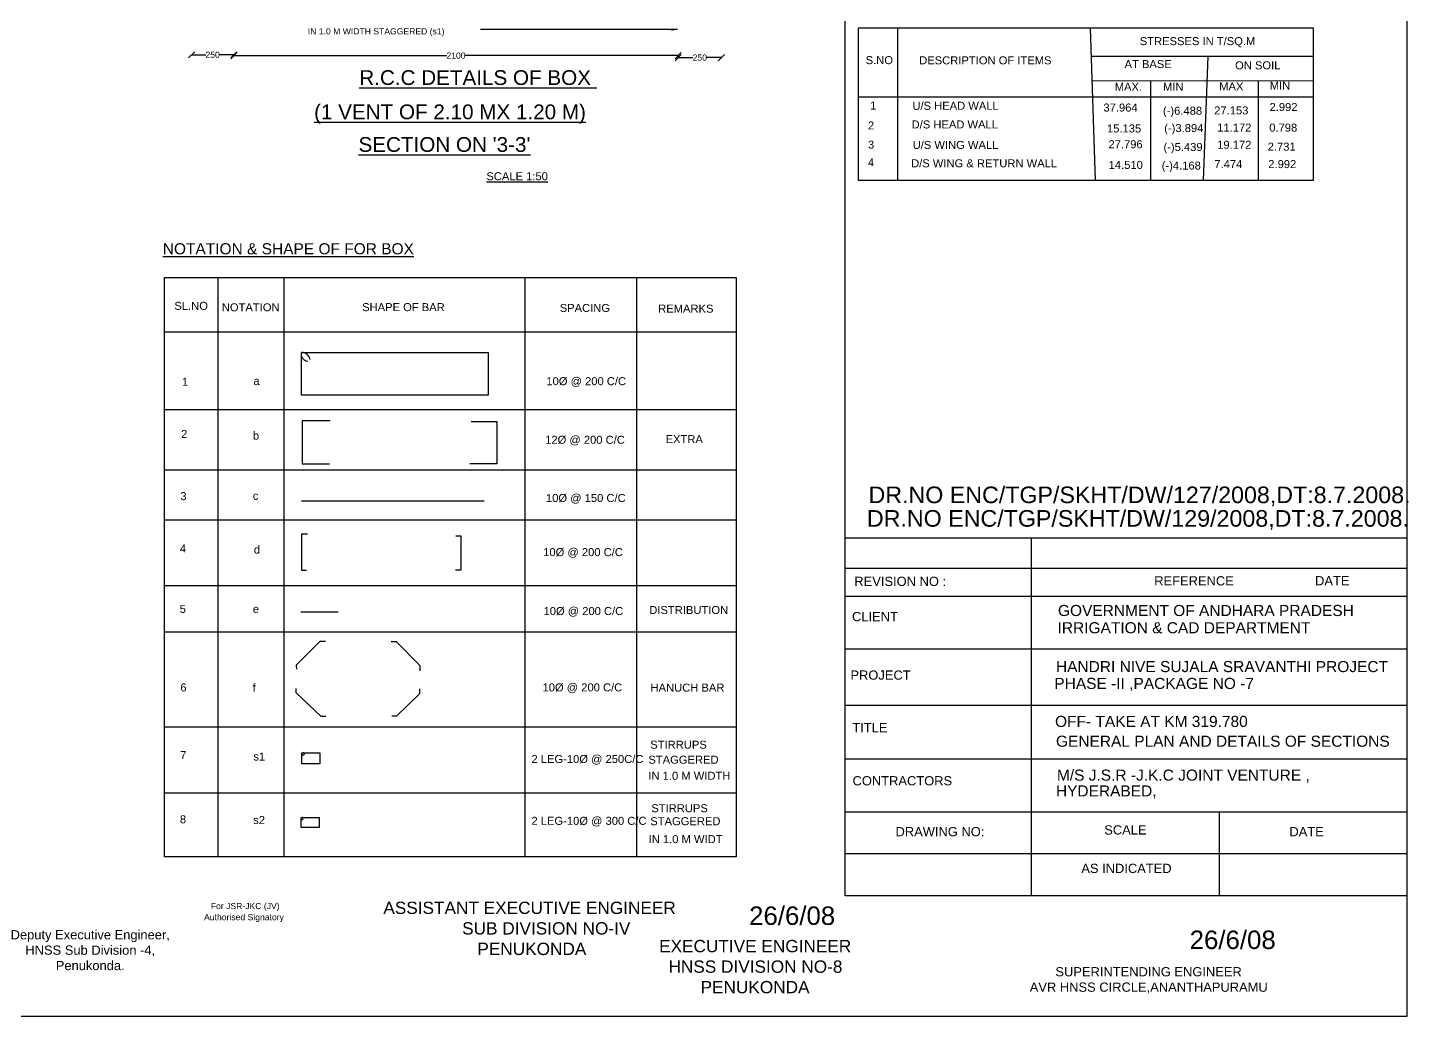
# Model space of a CAD drawing. Header units: millimetres. Extents: x 45862758 to 45885455, y 22181520 to 22197391.
# Drawn here: x 45874073 to 45885287, y 22181520 to 22189552 of the extents above; entities that cross this region are included whole.
import ezdxf

# ---------------------------------------------------------------- set-up
doc = ezdxf.new("R2010")
doc.units = ezdxf.units.MM
doc.header["$MEASUREMENT"] = 0
doc.layers.add('DIMENSION', color=7, linetype='Continuous')
doc.layers.add('TEXT', color=7, linetype='Continuous')
doc.styles.get("Standard").update_dxf_attribs({"font": 'arial.ttf', "height": 50})
doc.dimstyles.get("Standard").update_dxf_attribs({"dimtxt": 50, "dimasz": 50, "dimexe": 0.18, "dimexo": 0.0625, "dimgap": 0.09, "dimtad": 0, "dimdec": 0, "dimzin": 0, "dimdsep": 46, "dimtxsty": 'Standard', "dimblk": 'OBLIQUE', "dimcen": 0.09, "dimse1": 1, "dimse2": 1, "dimadec": 0, "dimazin": 0, "dimtfac": 1, "dimtdec": 0, "dimtofl": 0, "dimtmove": 0, "dimatfit": 3, "dimfxl": 1, "dimtolj": 1, "dimtzin": 0, "dimarcsym": 0})

# ---------------------------------------------------------------- blocks, each defined once
blk = doc.blocks.new('_Oblique')
at = {"color": 0, "linetype": 'ByBlock', "lineweight": -2}
blk.add_line((-0.5, -0.5), (0.5, 0.5), dxfattribs=at)
blk = doc.blocks.new('*D88')
at = {"layer": 'Defpoints', "color": 0, "transparency": 16777216}
for p in [(45879356, 22189319), (45879707, 22189322), (45879707, 22189308)]:
    blk.add_point(p, dxfattribs=at)
at = {"layer": 'DIMENSION', "color": 0, "lineweight": -2, "transparency": 16777216}
for p, q in [((45879356, 22189308), (45879476, 22189308)), ((45879707, 22189308), (45879587, 22189308))]:
    blk.add_line(p, q, dxfattribs=at)
at = {"layer": 'DIMENSION', "color": 0, "lineweight": -2, "transparency": 16777216, "xscale": 50, "yscale": 50, "zscale": 50, "rotation": 180}
blk.add_blockref('_Oblique', (45879356, 22189308), dxfattribs=at)
at = {"layer": 'DIMENSION', "color": 0, "lineweight": -2, "transparency": 16777216, "xscale": 50, "yscale": 50, "zscale": 50}
blk.add_blockref('_Oblique', (45879707, 22189308), dxfattribs=at)
at = {"layer": 'DIMENSION', "color": 0, "transparency": 16777216, "insert": (45879532, 22189308), "char_height": 50, "attachment_point": 5}
blk.add_mtext('\\A1;250', dxfattribs=at)
blk = doc.blocks.new('*D89')
at = {"layer": 'Defpoints', "color": 0, "transparency": 16777216}
for p in [(45875748, 22189334), (45875748, 22189324), (45879356, 22189308)]:
    blk.add_point(p, dxfattribs=at)
at = {"layer": 'DIMENSION', "color": 0, "lineweight": -2, "transparency": 16777216}
for p, q in [((45875748, 22189324), (45877477, 22189324)), ((45879356, 22189324), (45877627, 22189324))]:
    blk.add_line(p, q, dxfattribs=at)
at = {"layer": 'DIMENSION', "color": 0, "lineweight": -2, "transparency": 16777216, "xscale": 50, "yscale": 50, "zscale": 50, "rotation": 180}
blk.add_blockref('_Oblique', (45875748, 22189324), dxfattribs=at)
at = {"layer": 'DIMENSION', "color": 0, "lineweight": -2, "transparency": 16777216, "xscale": 50, "yscale": 50, "zscale": 50}
blk.add_blockref('_Oblique', (45879356, 22189324), dxfattribs=at)
at = {"layer": 'DIMENSION', "color": 0, "transparency": 16777216, "insert": (45877552, 22189324), "char_height": 50, "attachment_point": 5}
blk.add_mtext('\\A1;2100', dxfattribs=at)
blk = doc.blocks.new('*D90')
at = {"layer": 'Defpoints', "color": 0, "transparency": 16777216}
for p in [(45875405, 22189331), (45875405, 22189331), (45875748, 22189324)]:
    blk.add_point(p, dxfattribs=at)
at = {"layer": 'DIMENSION', "color": 0, "lineweight": -2, "transparency": 16777216}
for p, q in [((45875405, 22189331), (45875521, 22189331)), ((45875748, 22189331), (45875632, 22189331))]:
    blk.add_line(p, q, dxfattribs=at)
at = {"layer": 'DIMENSION', "color": 0, "lineweight": -2, "transparency": 16777216, "xscale": 50, "yscale": 50, "zscale": 50, "rotation": 180}
blk.add_blockref('_Oblique', (45875405, 22189331), dxfattribs=at)
at = {"layer": 'DIMENSION', "color": 0, "lineweight": -2, "transparency": 16777216, "xscale": 50, "yscale": 50, "zscale": 50}
blk.add_blockref('_Oblique', (45875748, 22189331), dxfattribs=at)
at = {"layer": 'DIMENSION', "color": 0, "transparency": 16777216, "insert": (45875576, 22189331), "char_height": 50, "attachment_point": 5}
blk.add_mtext('\\A1;250', dxfattribs=at)

msp = doc.modelspace()

# ---------------------------------------------------------------- linework, layer by layer
at = {"layer": 'DIMENSION', "color": 0, "ltscale": 15}
msp.add_lwpolyline([(45885274.1, 22181519.8), (45862758.2, 22181519.8), (45862758.2, 22197391), (45885274.1, 22197391)], close=True, dxfattribs=at)
msp.add_lwpolyline([(45880713.1, 22185406.9), (45880713.1, 22197391)], dxfattribs=at)
at = {"layer": 'DIMENSION', "color": 0}
for points in [[(45880820.1, 22189549.2), (45884514, 22189549.2), (45884514, 22188309.9), (45880820.1, 22188309.9)], [(45875186.1, 22187521.9), (45879827.5, 22187521.9), (45879827.5, 22182817), (45875186.1, 22182817)], [(45876297, 22186913.5), (45877812.9, 22186913.5), (45877812.9, 22186566.5), (45876297, 22186566.5)], [(45880713.1, 22185406.9), (45885274.1, 22185406.9), (45885274.1, 22182499.8), (45880713.1, 22182499.8)], [(45876301.1, 22183662), (45876447.7, 22183662), (45876447.7, 22183572.2), (45876301.1, 22183572.2)], [(45876441, 22183054.1), (45876294.5, 22183054.1), (45876294.5, 22183134.7), (45876441, 22183134.7)]]:
    msp.add_lwpolyline(points, close=True, dxfattribs=at)
for points in [[(45881138.7, 22189549.2), (45881138.7, 22188309.9)], [(45882703.3, 22189549.2), (45882741.9, 22188309.9)], [(45882710.4, 22189319.2), (45884514, 22189319.2)], [(45883657.5, 22189319.2), (45883618.9, 22188309.9)], [(45884514, 22189116.5), (45882716.6, 22189120.7)], [(45883190.9, 22189119.6), (45883190.9, 22188309.9)], [(45884067.9, 22189117.5), (45884067.9, 22188309.9)], [(45880820.1, 22188990.3), (45884514, 22188990.3)], [(45875617.5, 22187521.9), (45875617.5, 22182817)], [(45876155.7, 22182817), (45876155.7, 22187521.9)], [(45878112.3, 22187521.9), (45878112.3, 22182817)], [(45879020.5, 22182817), (45879020.5, 22187521.9)], [(45879827.5, 22187076.5), (45875186.1, 22187076.5)], [(45879827.5, 22186448.3), (45875186.1, 22186448.3)], [(45876530.9, 22186358.2), (45876302.2, 22186358.2), (45876302.2, 22186008), (45876524.4, 22186008)], [(45877675.7, 22186351.7), (45877885, 22186351.7), (45877885, 22186007.9), (45877663.9, 22186007.9)], [(45879827.5, 22185957.1), (45875186.1, 22185957.1)], [(45876298.6, 22185706.9), (45877782, 22185706.9)], [(45879827.5, 22185552), (45875186.1, 22185552)], [(45876346.3, 22185436), (45876296.3, 22185436), (45876296.3, 22185144.7), (45876339.4, 22185144.7)], [(45877550.1, 22185423.7), (45877590.9, 22185423.7), (45877590.9, 22185143.4), (45877549.2, 22185143.4)], [(45882221.8, 22185406.9), (45882221.8, 22182499.8)], [(45880713.1, 22185159.7), (45885274.1, 22185159.7)], [(45879827.5, 22185016.7), (45875186.1, 22185016.7)], [(45880713.1, 22184933.6), (45885274.1, 22184933.6)], [(45876293.4, 22184805.3), (45876594.7, 22184805.3)], [(45879827.5, 22184640.6), (45875186.1, 22184640.6)], [(45876493.4, 22184564.7), (45876446.2, 22184564.7), (45876253.2, 22184372), (45876257.4, 22184339.9)], [(45877025.7, 22184563.8), (45877066.7, 22184563.8), (45877258.6, 22184368.8), (45877258.6, 22184327)], [(45880713.1, 22184505.3), (45885274.1, 22184505.3)], [(45876495.8, 22183956.7), (45876456.7, 22183956.7), (45876253.3, 22184148.4), (45876253.3, 22184182.6)], [(45877255.5, 22184179.7), (45877255.5, 22184139.3), (45877069.6, 22183959.2), (45877030.8, 22183959.2)], [(45880713.1, 22184047.3), (45885274.1, 22184047.3)], [(45879827.5, 22183868.3), (45875186.1, 22183868.3)], [(45880713.1, 22183611), (45885274.1, 22183611)], [(45879827.5, 22183333), (45875186.1, 22183333)], [(45880713.1, 22183182.7), (45885274.1, 22183182.7)], [(45883750.6, 22183182.7), (45883750.6, 22182499.8)], [(45880713.1, 22182843.6), (45885274.1, 22182843.6)]]:
    msp.add_lwpolyline(points, dxfattribs=at)
for centre, radius, start, end in [((45876296.6, 22186840.5), 73, 11.13809, 89.73835), ((45876353.8, 22186900.9), 59.5, 197.09985, 265.16335), ((45876319.3, 22183664), 23.2, 217.99135, 262.75584), ((45876310.7, 22183651.2), 10.9, 341.40787, 92.61789), ((45876306.1, 22183130.3), 11.7, 188.38829, 293.61503), ((45876305.1, 22183127.3), 7.61, 348.79833, 102.83065)]:
    msp.add_arc(centre, radius, start, end, dxfattribs=at)

# ---------------------------------------------------------------- texts
for s, height, p in [('STRESSES IN T/SQ.M ', 65, (45883105, 22189409.4)), ('S.NO', 65, (45880879.2, 22189255)), ('DESCRIPTION OF ITEMS ', 65, (45881313.7, 22189253.3)), ('AT BASE ', 65, (45882981.5, 22189223)), ('ON SOIL', 65, (45883879.1, 22189212.9)), ('MAX.', 65, (45882901.7, 22189038.3)), ('MIN ', 65, (45883293.7, 22189038.3)), ('MAX', 65, (45883750.2, 22189041.7)), ('MIN ', 65, (45884160.8, 22189048.5)), ('1', 65, (45880914.6, 22188886.5)), ('U/S HEAD WALL ', 65, (45881258.6, 22188884)), ('37.964', 65, (45882809.9, 22188870)), ('(-)6.488', 65, (45883293.5, 22188844)), ('27.153', 65, (45883709.5, 22188846.8)), ('2.992', 65, (45884159.2, 22188874.3)), ('D/S HEAD WALL ', 65, (45881252.2, 22188732.6)), ('2', 65, (45880897.5, 22188724.4)), ('15.135', 65, (45882839.1, 22188700.1)), ('(-)3.894', 65, (45883303.8, 22188703.1)), ('11.172', 65, (45883733.7, 22188706.8)), ('0.798', 65, (45884156.7, 22188706.8)), ('3', 65, (45880897.5, 22188568.8)), ('U/S WING WALL ', 65, (45881260.8, 22188566.3)), ('27.796', 65, (45882850.8, 22188571.8)), ('(-)5.439', 65, (45883297.4, 22188549.7)), ('19.172', 65, (45883733.7, 22188567.7)), ('2.731', 65, (45884143.8, 22188552.3)), ('4', 65, (45880897.6, 22188424.6)), ('D/S WING & RETURN WALL ', 65, (45881248, 22188417.1)), ('14.510', 65, (45882852.4, 22188404.1)), ('(-)4.168', 65, (45883283.3, 22188398.6)), ('7.474', 65, (45883710.5, 22188410.6)), ('2.992', 65, (45884148.9, 22188410.6)), ('%%UNOTATION & SHAPE OF FOR BOX', 90, (45875170.9, 22187710.3)), ('SL.NO ', 65, (45875265.1, 22187259.2)), ('NOTATION ', 65, (45875650.5, 22187247.2)), ('SHAPE OF BAR', 65, (45876789.8, 22187248.7)), ('SPACING ', 65, (45878394.5, 22187242)), ('REMARKS', 65, (45879194, 22187236.7)), ('1', 65, (45875327, 22186642.3)), ('a', 65, (45875906.7, 22186648.4)), ('10Ø @ 200 C/C', 65, (45878286, 22186647.1)), ('2', 65, (45875319.5, 22186218.2)), ('b', 65, (45875902.5, 22186205.2)), ('12Ø @ 200 C/C', 65, (45878276.4, 22186171.2)), ('EXTRA ', 65, (45879254.3, 22186176.3)), ('3', 65, (45875313.8, 22185713.6)), ('c', 65, (45875902.5, 22185715.9)), ('10Ø @ 150 C/C', 65, (45878282.9, 22185698.2)), ('DR.NO ENC/TGP/SKHT/DW/127/2008,DT:8.7.2008.', 135, (45880902.3, 22185688.9)), ('DR.NO ENC/TGP/SKHT/DW/129/2008,DT:8.7.2008.', 135, (45880889.3, 22185497.7)), ('4', 65, (45875309.9, 22185288.7)), ('d', 65, (45875911, 22185279.4)), ('10Ø @ 200 C/C', 65, (45878260.2, 22185258.6)), ('REFERENCE ', 75, (45883222.5, 22185020.4)), ('DATE ', 75, (45884528.8, 22185021)), ('REVISION NO :', 75, (45880787.3, 22185016.3)), ('5', 65, (45875308, 22184797.3)), ('e', 65, (45875902.5, 22184796.5)), ('10Ø @ 200 C/C', 65, (45878263.1, 22184780)), ('DISTRIBUTION', 65, (45879121.7, 22184788.5)), ('CLIENT ', 75, (45880768, 22184730)), ('GOVERNMENT OF ANDHARA PRADESH ', 90, (45882440.7, 22184772)), ('IRRIGATION & CAD DEPARTMENT ', 90, (45882437.5, 22184631.8)), ('PROJECT ', 75, (45880755.5, 22184254.6)), ('HANDRI NIVE SUJALA SRAVANTHI PROJECT ', 90, (45882424.7, 22184316.4)), ('6', 65, (45875313.7, 22184159.1)), ('f', 65, (45875900.3, 22184158.3)), ('10Ø @ 200 C/C', 65, (45878255.1, 22184159.8)), ('HANUCH BAR ', 65, (45879131.9, 22184157.9)), ('PHASE -II ,PACKAGE NO -7', 90, (45882411.4, 22184179.6)), ('TITLE ', 75, (45880770.9, 22183827.8)), ('OFF- TAKE AT KM 319.780 ', 90, (45882417.1, 22183870.9)), ('STIRRUPS ', 65, (45879129.8, 22183694.7)), ('GENERAL PLAN AND DETAILS OF SECTIONS', 90, (45882424.6, 22183710.2)), ('7', 65, (45875311.8, 22183609.9)), ('s1', 65, (45875906.7, 22183598.4)), ('2 LEG-10Ø @ 250C/C', 65, (45878164.8, 22183578.2)), ('STAGGERED', 65, (45879114.7, 22183572.5)), ('M/S J.S.R -J.K.C JOINT VENTURE ,', 90, (45882432.2, 22183434.6)), ('IN 1.0 M WIDTH', 65, (45879114.7, 22183441.8)), ('CONTRACTORS', 75, (45880772.5, 22183396.3)), ('HYDERABED,', 90, (45882424.2, 22183306.3)), ('STIRRUPS', 65, (45879138.1, 22183178.3)), ('8', 65, (45875309.9, 22183088.3)), ('s2', 65, (45875905.1, 22183082.3)), ('2 LEG-10Ø @ 300 C/C', 65, (45878164.8, 22183075.9)), ('STAGGERED ', 65, (45879129.8, 22183072.8)), ('IN 1.0 M WIDT', 65, (45879116.4, 22182927.1)), ('DRAWING NO:', 75, (45881121.5, 22182983)), ('SCALE ', 75, (45882816.6, 22182997.2)), ('DATE ', 75, (45884320.5, 22182982.9)), ('AS INDICATED ', 75, (45882630.5, 22182684.6)), ('For JSR-JKC (JV)', 50, (45875561.2, 22182391.2)), ('26/6/08', 150, (45879932.6, 22182262.9)), ('Authorised Signatory ', 50, (45875506.3, 22182300.9)), ('26/6/08', 150, (45883510.3, 22182067))]:
    msp.add_text(s, height=height, dxfattribs=at).set_placement(p)
at = {"layer": 'DIMENSION', "color": 0, "insert": (45873909.6, 22182220.6), "char_height": 75, "width": 1327.063, "attachment_point": 1}
msp.add_mtext('\\pi25.75;Deputy Executive Engineer, \\P\\pi145.41;HNSS Sub Division -4, \\P\\pi392.49;Penukonda.', dxfattribs=at)
at = {"layer": 'TEXT', "color": 0}
for s, height, p in [('IN 1.0 M WIDTH STAGGERED (s1)', 50, (45876349.1, 22189496.5)), ('%%UR.C.C DETAILS OF BOX ', 120, (45876766.9, 22189085.8)), ('%%U(1 VENT OF 2.10 MX 1.20 M)', 120, (45876399.8, 22188807.5)), ("%%USECTION ON '3-3'", 120, (45876760.4, 22188542.3)), ('%%USCALE 1:50', 65, (45877798.7, 22188311.8))]:
    msp.add_text(s, height=height, dxfattribs=at).set_placement(p)
at = {"layer": 'TEXT', "color": 0, "attachment_point": 1}
for s, insert, char_height, width in [('\\pi124.35;ASSISTANT EXECUTIVE ENGINEER  \\P\\pi492.77;       SUB DIVISION NO-IV\\P\\pi849.18; PENUKONDA ', (45876837.8, 22182451.6), 100, 2622.304), ('\\pi32.172;EXECUTIVE ENGINEER  \\P\\pi108.2;HNSS DIVISION NO-8 \\P\\pi368.73;PENUKONDA', (45879169.6, 22182140.9), 100, 1611.821), ('\\pi287.03;SUPERINTENDING ENGINEER \\P\\pi78.627;AVR HNSS CIRCLE,ANANTHAPURAMU ', (45882133.1, 22181920), 75, 2081.623)]:
    msp.add_mtext(s, dxfattribs=dict(at, insert=insert, char_height=char_height, width=width))

# ---------------------------------------------------------------- dimensions: what is measured, and where the dimension line sits
at = {"layer": 'DIMENSION', "color": 0}
for base, p1, p2, text, picture, middle in [((45875404.9, 22189331.2), (45875748, 22189323.6), (45875404.9, 22189331.2), '250', '*D90', (45875576.4, 22189331.2)), ((45875748, 22189323.6), (45879356.3, 22189307.8), (45875748, 22189333.8), '2100', '*D89', (45877552.2, 22189323.6)), ((45879707.2, 22189307.8), (45879356.3, 22189318.5), (45879707.2, 22189321.6), '250', '*D88', (45879531.7, 22189307.8))]:
    dim = msp.add_linear_dim(base=base, p1=p1, p2=p2, text=text, dimstyle='Standard', dxfattribs=at)
    dim.commit()
    dim.dimension.update_dxf_attribs({"geometry": picture, "text_midpoint": middle})

# ---------------------------------------------------------------- leaders
msp.add_leader([(45879352, 22189535.2), (45877752.3, 22189536.7)], dimstyle='Standard', override={"dimgap": 0.09, "dimtad": 0}, dxfattribs=at)

doc.saveas('drawing.dxf')
